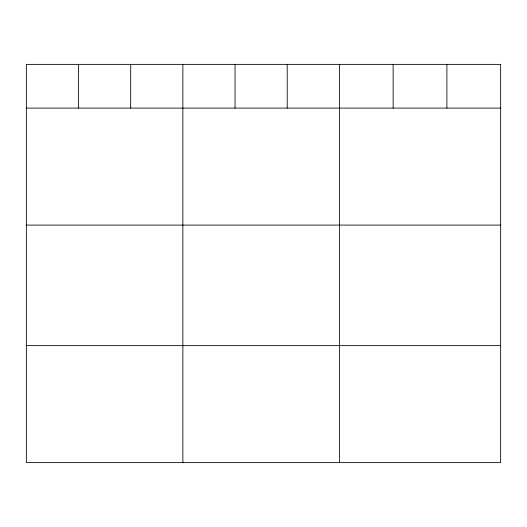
<?xml version="1.0" encoding="UTF-8"?>
<svg xmlns="http://www.w3.org/2000/svg" width="527" height="527" viewBox="0 0 527 527"><rect width="100%" height="100%" fill="white"/><g stroke="black" fill="none" stroke-linecap="round" stroke-linejoin="round"><path stroke-width="0.79" d="M26.35 108.101L500.65 108.101M26.35 225.095L500.65 225.095M26.35 345.633L500.65 345.633M446.896 64.373L446.896 108.101M393.142 64.373L393.142 108.101M339.388 64.373L339.388 462.627M287.215 64.373L287.215 108.101M235.042 64.373L235.042 108.101M182.869 64.373L182.869 462.627M130.696 64.373L130.696 108.101M78.523 64.373L78.523 108.101M500.65 64.373L26.35 64.373L26.35 462.627L500.65 462.627L500.65 64.373"/></g></svg>
